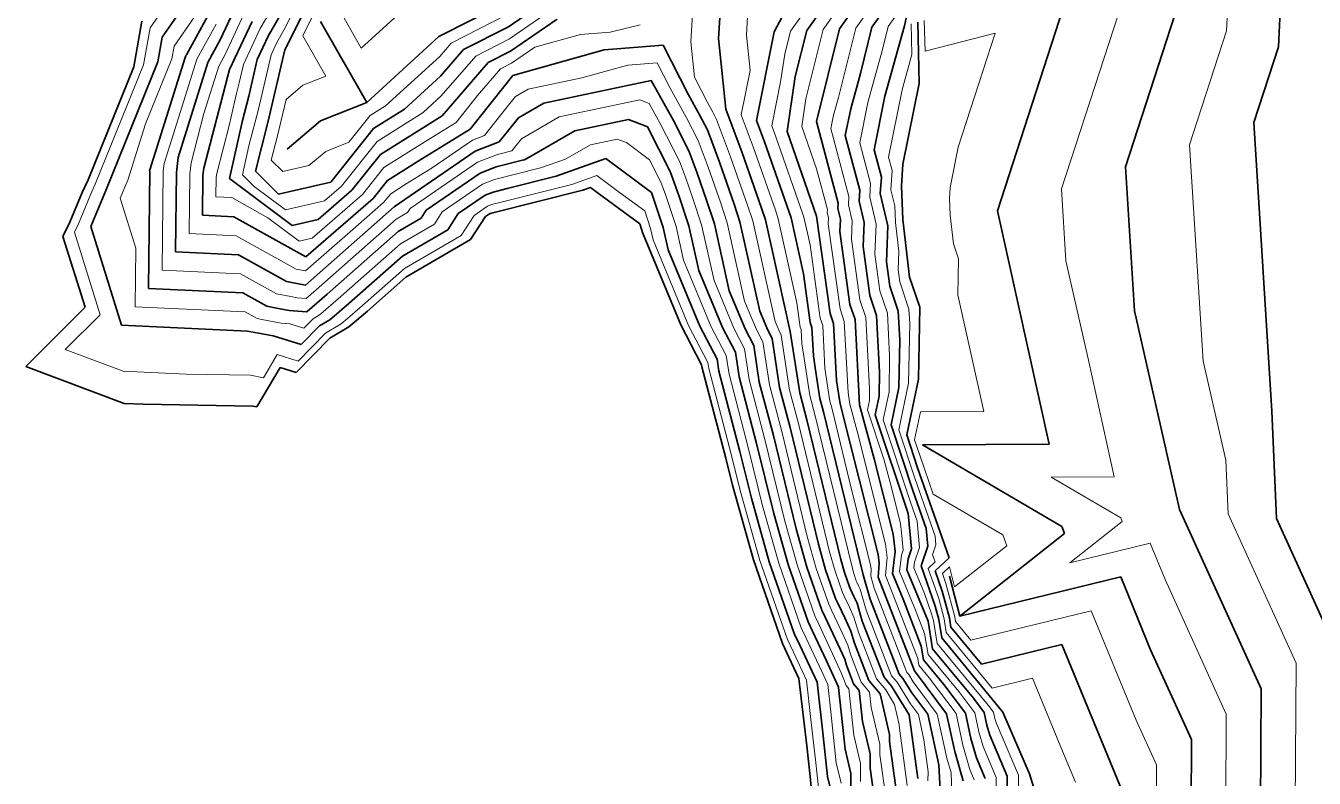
# Model space of a CAD drawing. Header units: millimetres. Extents: x -859836 to 307983, y -308065 to 649894.
# Drawn here: x 111946 to 204576, y -94236 to -40135 of the extents above; entities that cross this region are included whole.
import ezdxf

# ---------------------------------------------------------------- set-up
doc = ezdxf.new("R2010")
doc.units = ezdxf.units.MM
for name, color, linetype, lineweight in [('C-TOPO', 7, 'Continuous', 9), ('C-TOPO-MAJR', 7, 'Continuous', 35), ('C-TOPO-MINR', 7, 'Continuous', 9)]:
    doc.layers.add(name, color=color, linetype=linetype, lineweight=lineweight)

msp = doc.modelspace()

# ---------------------------------------------------------------- linework, layer by layer
at = {"layer": 'C-TOPO', "lineweight": 35}
for p, q in [((119706, -43088), (120297, -39806)), ((116423, -51212), (119706, -43088)), ((116001, -52114), (116423, -51212)), ((152537, -51768), (152000, -51958)), ((153030, -52133), (152537, -51768)), ((115113, -54260), (116001, -52114)), ((152000, -51958), (145513, -53585)), ((156093, -54384), (153030, -52133)), ((145276, -53656), (144986, -53856)), ((145362, -53622), (145276, -53656)), ((145513, -53585), (145362, -53622)), ((114620, -55285), (115113, -54260)), ((144986, -53856), (143929, -55514)), ((156219, -54763), (156093, -54384)), ((116207, -60377), (114620, -55285)), ((143929, -55514), (139272, -58218)), ((156273, -55004), (156219, -54763)), ((159034, -61646), (156273, -55004)), ((139272, -58218), (136524, -60643)), ((111946, -64625), (116207, -60377)), ((136524, -60643), (135754, -61308)), ((135181, -61771), (133817, -62598)), ((135754, -61308), (135181, -61771)), ((160522, -64516), (159034, -61646)), ((133817, -62598), (131380, -65065)), ((119032, -67284), (111946, -64625)), ((130228, -64704), (128551, -67541)), ((131380, -65065), (130228, -64704)), ((160543, -64648), (160522, -64516)), ((162272, -71228), (160543, -64648)), ((120388, -67346), (119032, -67284)), ((128273, -67489), (120388, -67346)), ((128551, -67541), (128273, -67489)), ((162743, -73156), (162272, -71228)), ((164255, -78522), (162743, -73156)), ((166353, -84550), (164255, -78522)), ((166812, -85538), (166353, -84550)), ((167532, -87065), (166812, -85538)), ((168087, -91906), (167532, -87065)), ((168335, -94117), (168087, -91906)), ((168517, -95808), (168335, -94117))]:
    msp.add_line(p, q, dxfattribs=at)
at = {"layer": 'C-TOPO-MAJR'}
for p, q in [((162334, -31107), (161760, -41054)), ((170779, -31078), (165753, -40575)), ((174272, -31798), (168096, -40465)), ((174557, -34577), (170440, -40355)), ((202341, -35133), (201996, -41646)), ((133468, -36064), (130582, -41858)), ((124663, -36765), (121751, -40943)), ((175920, -36493), (175127, -40135)), ((174842, -37356), (172783, -40245)), ((187114, -37071), (181795, -53433)), ((127031, -38803), (125955, -41110)), ((141646, -40918), (146486, -38456)), ((146641, -40204), (148869, -38675)), ((125309, -38937), (123495, -42231)), ((128214, -39821), (126601, -43282)), ((130438, -39052), (129398, -40840)), ((146796, -41952), (150138, -39658)), ((194555, -39359), (191009, -50267)), ((133130, -39836), (136459, -45654)), ((143414, -41846), (146641, -40204)), ((165753, -40575), (164479, -46938)), ((168096, -40465), (167270, -43791)), ((170440, -40355), (168788, -47007)), ((172783, -40245), (171957, -43571)), ((175127, -40135), (173712, -45186)), ((176072, -39879), (176174, -44276)), ((121751, -40943), (121430, -42726)), ((125955, -41110), (125032, -42786)), ((129398, -40840), (128591, -42570)), ((136459, -45654), (141646, -40918)), ((153525, -41862), (157768, -41532)), ((157768, -41532), (159596, -45098)), ((161760, -41054), (162281, -46130)), ((201996, -41646), (200223, -47100)), ((123413, -42411), (120862, -50489)), ((123457, -42301), (123413, -42411)), ((123461, -42280), (123457, -42301)), ((123495, -42231), (123461, -42280)), ((128591, -42570), (127978, -45189)), ((130582, -41858), (129356, -47096)), ((141762, -43759), (143414, -41846)), ((145183, -42773), (146796, -41952)), ((146951, -43700), (153525, -41862)), ((121430, -42726), (117692, -51974)), ((125032, -42786), (122913, -49610)), ((126601, -43282), (124752, -50367)), ((141878, -46600), (145183, -42773)), ((139168, -46127), (141762, -43759)), ((143888, -47577), (146951, -43700)), ((149187, -45694), (156912, -44067)), ((156912, -44067), (158506, -46950)), ((167270, -43791), (166678, -47745)), ((171957, -43571), (171250, -46096)), ((176174, -44276), (175007, -50086)), ((127978, -45189), (127527, -46939)), ((159596, -45098), (160394, -46540)), ((173712, -45186), (172934, -49060)), ((136459, -45654), (133147, -46973)), ((136953, -47527), (139168, -46127)), ((147368, -46746), (149187, -45694)), ((162281, -46130), (163433, -49204)), ((171250, -46096), (170861, -48033)), ((127527, -46939), (126592, -51124)), ((129356, -47096), (128454, -50597)), ((130734, -49003), (133147, -46973)), ((137447, -49400), (141878, -46600)), ((145968, -48477), (147368, -46746)), ((151422, -47688), (155284, -46875)), ((155284, -46875), (156606, -47382)), ((158506, -46950), (159612, -49125)), ((160394, -46540), (160946, -47628)), ((164479, -46938), (165055, -48474)), ((168788, -47007), (170354, -52884)), ((200223, -47100), (201526, -67848)), ((133876, -51374), (136953, -47527)), ((140157, -49873), (143888, -47577)), ((147849, -49755), (151422, -47688)), ((156606, -47382), (156645, -47411)), ((156645, -47411), (158277, -50623)), ((160946, -47628), (161810, -49933)), ((166678, -47745), (168803, -53817)), ((170861, -48033), (171905, -51952)), ((144248, -49156), (145968, -48477)), ((165055, -48474), (166826, -53534)), ((172934, -49060), (173456, -51019)), ((122913, -49610), (122782, -50687)), ((135396, -51964), (137447, -49400)), ((137942, -51272), (140157, -49873)), ((138436, -53145), (144248, -49156)), ((145756, -50283), (147765, -49781)), ((147765, -49781), (147807, -49770)), ((147807, -49770), (147849, -49755)), ((150073, -50953), (153657, -49682)), ((153657, -49682), (156943, -52121)), ((159612, -49125), (160188, -50662)), ((161810, -49933), (162873, -52969)), ((163433, -49204), (164850, -53251)), ((120876, -50604), (120775, -59030)), ((120862, -50489), (120850, -50520)), ((120850, -50520), (120876, -50604)), ((122782, -50687), (122714, -56395)), ((124687, -50906), (124653, -53759)), ((124752, -50367), (124687, -50906)), ((128454, -50597), (130126, -52245)), ((140734, -53394), (144609, -50735)), ((144609, -50735), (145756, -50283)), ((158277, -50623), (158565, -51392)), ((160188, -50662), (160896, -52686)), ((175007, -50086), (174909, -51656)), ((191009, -50267), (191660, -60641)), ((126592, -51124), (131104, -54495)), ((130126, -52245), (133876, -51374)), ((136916, -52555), (137942, -51272)), ((145543, -52088), (146548, -51837)), ((146548, -51837), (150073, -50953)), ((158565, -51392), (158919, -52403)), ((173456, -51019), (173382, -52196)), ((174909, -51656), (174994, -54059)), ((117692, -51974), (116622, -54559)), ((132082, -56746), (136916, -52555)), ((132979, -54060), (135396, -51964)), ((143032, -53644), (144970, -52314)), ((144970, -52314), (145543, -52088)), ((156943, -52121), (157781, -54646)), ((158919, -52403), (159618, -54508)), ((160896, -52686), (161455, -54369)), ((171905, -51952), (171856, -52737)), ((171856, -52737), (172222, -54283)), ((173382, -52196), (173932, -54515)), ((132045, -58786), (138436, -53145)), ((140363, -53976), (140734, -53394)), ((142291, -54808), (143032, -53644)), ((162873, -52969), (163292, -54231)), ((164850, -53251), (165129, -54093)), ((166826, -53534), (166966, -53955)), ((170354, -52884), (170329, -53277)), ((170329, -53277), (170512, -54050)), ((181795, -53433), (185510, -70220)), ((116622, -54559), (118836, -61665)), ((124653, -53759), (126913, -53864)), ((126913, -53864), (132082, -56746)), ((131104, -54495), (132979, -54060)), ((138729, -54925), (140363, -53976)), ((157781, -54646), (158137, -56252)), ((159618, -54508), (160331, -57721)), ((161455, -54369), (162525, -59189)), ((163292, -54231), (164719, -60658)), ((165129, -54093), (166912, -62126)), ((166966, -53955), (167858, -57972)), ((168803, -53817), (169771, -60823)), ((170512, -54050), (170474, -54917)), ((172222, -54283), (172146, -56017)), ((173932, -54515), (173817, -57117)), ((174994, -54059), (175488, -58217)), ((133616, -59438), (138729, -54925)), ((139023, -56705), (142291, -54808)), ((170474, -54917), (171200, -60172)), ((122714, -56395), (127234, -56604)), ((158137, -56252), (160415, -61731)), ((172146, -56017), (172630, -59520)), ((127234, -56604), (130680, -58525)), ((135188, -60089), (139023, -56705)), ((173817, -57117), (174059, -58868)), ((160331, -57721), (162039, -61830)), ((167858, -57972), (168342, -61475)), ((175488, -58217), (176214, -60370)), ((120775, -59030), (127555, -59344)), ((130680, -58525), (132045, -58786)), ((162525, -59189), (163664, -61929)), ((174059, -58868), (174663, -60663)), ((127555, -59344), (129279, -60304)), ((132183, -60675), (133616, -59438)), ((134113, -61017), (135188, -60089)), ((171200, -60172), (171563, -61248)), ((172630, -59520), (173113, -60956)), ((129279, -60304), (129961, -60435)), ((129961, -60435), (130889, -60608)), ((130889, -60608), (132131, -60691)), ((132131, -60691), (132155, -60699)), ((132155, -60699), (132170, -60683)), ((132170, -60683), (132179, -60678)), ((132179, -60678), (132183, -60675)), ((133802, -61269), (134113, -61017)), ((164719, -60658), (165288, -62028)), ((169771, -60823), (170013, -61541)), ((173113, -60956), (173332, -65043)), ((174663, -60663), (174773, -62706)), ((176214, -60370), (176123, -65532)), ((191660, -60641), (194897, -74908)), ((118836, -61665), (127877, -62083)), ((131736, -63059), (133060, -61718)), ((133060, -61718), (133802, -61269)), ((160415, -61731), (161642, -64097)), ((162039, -61830), (162960, -63605)), ((163664, -61929), (164277, -63112)), ((165288, -62028), (165595, -62619)), ((168342, -61475), (168463, -61834)), ((168463, -61834), (168572, -63877)), ((170013, -61541), (170231, -65628)), ((171563, -61248), (171891, -67379)), ((127877, -62083), (129733, -62431)), ((129733, -62431), (131736, -63059)), ((165595, -62619), (166132, -66146)), ((166912, -62126), (167584, -66535)), ((174773, -62706), (174712, -66148)), ((162960, -63605), (163229, -65368)), ((164277, -63112), (164680, -65757)), ((168572, -63877), (168700, -64720)), ((161642, -64097), (161777, -64979)), ((168700, -64720), (169036, -66924)), ((161777, -64979), (163292, -70742)), ((163229, -65368), (164491, -70171)), ((164680, -65757), (165691, -69599)), ((170231, -65628), (170488, -67313)), ((173332, -65043), (173302, -66763)), ((176123, -65532), (175280, -69541)), ((166132, -66146), (166890, -69027)), ((167584, -66535), (168089, -68456)), ((174712, -66148), (174151, -68820)), ((169036, -66924), (169289, -67884)), ((170488, -67313), (173225, -78150)), ((171891, -67379), (172931, -71260)), ((173302, -66763), (173021, -68099)), ((168089, -68456), (170542, -78517)), ((169289, -67884), (172150, -79622)), ((173021, -68099), (175375, -75207)), ((201526, -67848), (201864, -75554)), ((166890, -69027), (168934, -77412)), ((174151, -68820), (175720, -73559)), ((164491, -70171), (165717, -75201)), ((165691, -69599), (167326, -76306)), ((175280, -69541), (176065, -71910)), ((185510, -70220), (176410, -70261)), ((176410, -70261), (186433, -76134)), ((163292, -70742), (164109, -74096)), ((172931, -71260), (174300, -76679)), ((176065, -71910), (177969, -77361)), ((164109, -74096), (165402, -78682)), ((175720, -73559), (176672, -76284)), ((194897, -74908), (200762, -87797)), ((165717, -75201), (166751, -78870)), ((175375, -75207), (175619, -77743)), ((201864, -75554), (205774, -84147)), ((167326, -76306), (168101, -79058)), ((174300, -76679), (174443, -77934)), ((176672, -76284), (176794, -77552)), ((186618, -76650), (179110, -82577)), ((186433, -76134), (186618, -76650)), ((168934, -77412), (169451, -79246)), ((175619, -77743), (175378, -78452)), ((176794, -77552), (176314, -78970)), ((177969, -77361), (178339, -78391)), ((165402, -78682), (167195, -83834)), ((170542, -78517), (170800, -79434)), ((173225, -78150), (173297, -78778)), ((174443, -77934), (174257, -79513)), ((175378, -78452), (175285, -79242)), ((178339, -78391), (177331, -79334)), ((166751, -78870), (168186, -82991)), ((168101, -79058), (169177, -82149)), ((169451, -79246), (170168, -81307)), ((170800, -79434), (171159, -80464)), ((172150, -79622), (172658, -81368)), ((173297, -78778), (173229, -79785)), ((174257, -79513), (175019, -81369)), ((175285, -79242), (176810, -82952)), ((176314, -78970), (177323, -81867)), ((177331, -79334), (177836, -80782)), ((171159, -80464), (171237, -80633)), ((173229, -79785), (175832, -86511)), ((179110, -82577), (178349, -79697)), ((179110, -82577), (190665, -79764)), ((190665, -79764), (192817, -85003)), ((170168, -81307), (170325, -81645)), ((171237, -80633), (171488, -81165)), ((171488, -81165), (171707, -81643)), ((172658, -81368), (174740, -86746)), ((175019, -81369), (176321, -84732)), ((177836, -80782), (178344, -82702)), ((169177, -82149), (169413, -82656)), ((170325, -81645), (170826, -82707)), ((171707, -81643), (172088, -82951)), ((177323, -81867), (177577, -82827)), ((168186, -82991), (168500, -83667)), ((169413, -82656), (170164, -84249)), ((170826, -82707), (171264, -83664)), ((172088, -82951), (173647, -86981)), ((176810, -82952), (177143, -84938)), ((177577, -82827), (177799, -84151)), ((178344, -82702), (178455, -83364)), ((178455, -83364), (180656, -86027)), ((167195, -83834), (167588, -84679)), ((168500, -83667), (169502, -85792)), ((170164, -84249), (170821, -85685)), ((171264, -83664), (171517, -84535)), ((177799, -84151), (182201, -89477)), ((167588, -84679), (168840, -87334)), ((171517, -84535), (172555, -87215)), ((176321, -84732), (176488, -85724)), ((177143, -84938), (180078, -88489)), ((180656, -86027), (186433, -84621)), ((186433, -84621), (190738, -95098)), ((192817, -85003), (195750, -91448)), ((169502, -85792), (170365, -87678)), ((170821, -85685), (170947, -86118)), ((170947, -86118), (171462, -87450)), ((176488, -85724), (177955, -87500)), ((173647, -86981), (174185, -87614)), ((174740, -86746), (175008, -87063)), ((175008, -87063), (175639, -88096)), ((175832, -86511), (178148, -89600)), ((168840, -87334), (169270, -91179)), ((170365, -87678), (170370, -87724)), ((170370, -87724), (170844, -92136)), ((171462, -87450), (171863, -87922)), ((171863, -87922), (172103, -90151)), ((172555, -87215), (173361, -88166)), ((174185, -87614), (175446, -89682)), ((177955, -87500), (179499, -89559)), ((200762, -87797), (200689, -98908)), ((173361, -88166), (174050, -91083)), ((175639, -88096), (176797, -89641)), ((180078, -88489), (180850, -89518)), ((175446, -89682), (176073, -94267)), ((176797, -89641), (177593, -93269)), ((178148, -89600), (178745, -92321)), ((179499, -89559), (179897, -91373)), ((180850, -89518), (181049, -90425)), ((182201, -89477), (184099, -93932)), ((172103, -90151), (172654, -92485)), ((181049, -90425), (181246, -91129)), ((169270, -91179), (169586, -94121)), ((174050, -91083), (174052, -91597)), ((174052, -91597), (174554, -95265)), ((179897, -91373), (180291, -92780)), ((181246, -91129), (182512, -94099)), ((195750, -91448), (195714, -97003)), ((170844, -92136), (171258, -93886)), ((172654, -92485), (172658, -93512)), ((178745, -92321), (179336, -94432)), ((172658, -93512), (173034, -96263)), ((177593, -93269), (177725, -96029)), ((180291, -92780), (180924, -94265)), ((169586, -94121), (169862, -95288)), ((171258, -93886), (171264, -95427)), ((182512, -94099), (182478, -103096)), ((184099, -93932), (186859, -102755))]:
    msp.add_line(p, q, dxfattribs=at)
at = {"layer": 'C-TOPO-MINR'}
for p, q in [((174415, -33187), (169268, -40410)), ((132915, -35627), (130510, -40455)), ((164043, -35841), (163757, -40815)), ((174699, -35966), (171612, -40300)), ((198534, -35618), (198276, -40503)), ((123444, -36619), (120895, -40274)), ((134020, -36501), (131856, -40847)), ((160051, -36319), (159764, -41293)), ((170012, -36187), (166924, -40520)), ((130366, -37649), (128806, -40330)), ((134405, -38824), (136069, -41734)), ((174984, -38745), (173955, -40190)), ((190835, -38215), (186402, -51850)), ((124079, -39498), (122606, -41611)), ((127622, -39312), (126278, -42196)), ((136069, -41734), (138663, -39366)), ((142530, -41382), (146564, -39330)), ((146719, -41078), (149503, -39167)), ((176545, -39752), (176596, -41950)), ((120895, -40274), (120416, -42939)), ((125632, -40023), (124247, -42538)), ((128806, -40330), (127596, -42926)), ((130510, -40455), (129990, -41349)), ((151831, -40760), (153953, -40595)), ((153953, -40595), (156117, -40078)), ((166924, -40520), (166511, -42183)), ((169268, -40410), (168029, -45399)), ((171612, -40300), (170372, -45289)), ((173955, -40190), (173542, -41853)), ((175600, -40007), (175651, -42205)), ((176596, -41950), (181644, -40673)), ((181644, -40673), (178985, -48854)), ((198276, -40503), (195616, -48684)), ((122606, -41611), (122443, -42514)), ((129990, -41349), (129586, -42214)), ((131856, -40847), (133520, -43756)), ((141704, -42339), (142530, -41382)), ((144299, -42309), (146719, -41078)), ((146874, -42826), (148544, -41679)), ((148544, -41679), (151831, -40760)), ((159764, -41293), (160025, -43831)), ((163757, -40815), (164017, -43353)), ((122443, -42514), (120552, -47192)), ((124247, -42538), (123200, -45909)), ((126278, -42196), (125816, -43034)), ((129586, -42214), (128667, -46142)), ((137813, -45891), (141704, -42339)), ((141820, -45180), (144299, -42309)), ((166511, -42183), (166215, -44160)), ((173542, -41853), (172481, -45641)), ((175651, -42205), (174943, -44731)), ((120416, -42939), (116945, -51526)), ((125816, -43034), (124757, -46446)), ((127596, -42926), (127290, -44235)), ((144415, -45150), (146067, -43236)), ((146067, -43236), (146874, -42826)), ((151932, -43883), (155218, -42965)), ((155218, -42965), (157340, -42799)), ((157340, -42799), (158254, -44583)), ((164017, -43353), (163380, -46534)), ((127290, -44235), (127064, -45110)), ((131864, -44416), (130658, -45431)), ((133520, -43756), (131864, -44416)), ((148069, -44697), (151932, -43883)), ((160025, -43831), (160939, -45614)), ((166215, -44160), (165578, -47341)), ((127064, -45110), (126596, -47203)), ((140523, -46364), (141820, -45180)), ((142883, -47089), (144415, -45150)), ((146460, -46089), (147160, -45223)), ((147160, -45223), (148069, -44697)), ((158254, -44583), (159450, -46745)), ((170372, -45289), (170019, -46552)), ((174943, -44731), (173970, -49573)), ((123200, -45909), (121894, -50046)), ((128667, -46142), (127991, -48768)), ((130658, -45431), (130045, -48050)), ((136706, -46590), (137813, -45891)), ((144928, -48027), (146460, -46089)), ((150304, -46691), (156098, -45471)), ((156098, -45471), (156775, -45731)), ((156775, -45731), (157563, -47155)), ((160939, -45614), (161337, -46335)), ((168029, -45399), (167733, -47376)), ((172481, -45641), (171897, -48547)), ((120552, -47192), (119277, -51231)), ((124757, -46446), (123832, -49988)), ((126596, -47203), (125672, -50746)), ((135167, -48514), (136706, -46590)), ((137200, -48463), (140523, -46364)), ((141017, -48236), (142883, -47089)), ((147576, -48269), (150304, -46691)), ((157563, -47155), (158945, -49874)), ((159450, -46745), (160279, -48377)), ((161337, -46335), (161614, -46879)), ((161614, -46879), (162621, -49568)), ((163380, -46534), (164244, -48839)), ((170019, -46552), (169824, -47520)), ((130045, -48050), (129594, -49800)), ((144068, -48366), (144928, -48027)), ((165578, -47341), (165866, -48110)), ((165866, -48110), (167815, -53675)), ((167733, -47376), (168795, -50412)), ((169824, -47520), (171129, -52418)), ((127991, -48768), (127523, -50861)), ((133511, -49174), (135167, -48514)), ((134636, -51669), (137200, -48463)), ((137695, -50336), (141017, -48236)), ((141162, -50361), (144068, -48366)), ((146885, -49124), (147576, -48269)), ((150753, -49719), (152539, -48685)), ((152539, -48685), (154471, -48278)), ((154471, -48278), (155132, -48532)), ((155132, -48532), (156794, -49766)), ((160279, -48377), (160999, -50298)), ((164244, -48839), (165838, -53393)), ((171897, -48547), (172680, -51485)), ((178985, -48854), (178401, -51760)), ((195616, -48684), (196593, -64244)), ((123832, -49988), (123735, -50797)), ((129594, -49800), (130430, -50624)), ((132305, -50189), (133511, -49174)), ((139585, -53270), (144429, -49946)), ((144429, -49946), (145862, -49380)), ((145862, -49380), (146885, -49124)), ((148940, -50361), (150753, -49719)), ((156794, -49766), (157610, -51372)), ((158945, -49874), (159377, -51027)), ((162621, -49568), (163861, -53110)), ((173970, -49573), (174231, -50553)), ((121830, -50578), (121745, -57712)), ((121894, -50046), (121830, -50578)), ((123735, -50797), (123683, -55077)), ((125672, -50746), (125640, -51015)), ((127523, -50861), (128359, -51685)), ((130430, -50624), (132305, -50189)), ((136156, -52259), (137695, -50336)), ((139296, -51509), (141162, -50361)), ((145649, -51185), (147157, -50809)), ((147157, -50809), (148940, -50361)), ((151207, -51544), (152998, -50909)), ((152998, -50909), (154641, -52128)), ((160999, -50298), (161885, -52827)), ((168795, -50412), (169578, -53350)), ((174231, -50553), (174146, -51926)), ((116945, -51526), (116697, -52056)), ((119277, -51231), (118736, -52540)), ((125640, -51015), (125622, -52442)), ((128359, -51685), (130615, -53370)), ((133428, -52717), (134636, -51669)), ((138189, -52209), (139296, -51509)), ((141883, -53519), (144789, -51525)), ((144789, -51525), (145649, -51185)), ((145939, -52865), (151207, -51544)), ((157610, -51372), (157754, -51756)), ((157754, -51756), (157931, -52262)), ((159377, -51027), (159908, -52545)), ((172680, -51485), (172619, -52467)), ((178401, -51760), (178352, -52545)), ((186402, -51850), (186727, -57037)), ((116697, -52056), (115734, -54383)), ((118736, -52540), (119856, -56135)), ((125622, -52442), (126752, -52494)), ((126752, -52494), (129337, -53935)), ((130615, -53370), (133428, -52717)), ((132531, -55403), (136156, -52259)), ((137676, -52850), (138189, -52209)), ((154641, -52128), (156443, -53452)), ((157931, -52262), (158699, -54577)), ((159908, -52545), (160536, -54439)), ((171129, -52418), (171093, -53007)), ((172619, -52467), (173077, -54399)), ((174146, -51926), (174420, -53086)), ((178352, -52545), (178394, -53746)), ((135259, -54945), (137676, -52850)), ((138583, -54035), (139400, -53561)), ((139400, -53561), (139585, -53270)), ((141327, -54392), (141883, -53519)), ((144181, -53768), (145150, -53104)), ((145150, -53104), (145437, -52991)), ((145437, -52991), (145939, -52865)), ((156443, -53452), (156862, -54715)), ((161885, -52827), (162373, -54300)), ((163861, -53110), (164210, -54162)), ((165838, -53393), (166047, -54024)), ((167815, -53675), (167884, -53886)), ((169578, -53350), (169566, -53547)), ((169566, -53547), (169658, -53933)), ((171093, -53007), (171367, -54166)), ((174420, -53086), (174463, -54287)), ((115734, -54383), (115445, -54986)), ((129337, -53935), (131593, -55620)), ((132831, -59112), (138583, -54035)), ((138876, -55815), (141327, -54392)), ((143255, -55223), (144181, -53768)), ((158699, -54577), (159234, -56987)), ((160536, -54439), (161428, -58455)), ((162373, -54300), (163622, -59924)), ((164210, -54162), (165815, -61392)), ((166047, -54024), (167385, -60049)), ((167884, -53886), (168330, -55894)), ((169658, -53933), (169639, -54367)), ((169639, -54367), (170486, -60497)), ((171367, -54166), (171310, -55467)), ((173077, -54399), (172981, -56567)), ((174463, -54287), (174710, -56366)), ((178394, -53746), (178641, -55825)), ((115445, -54986), (117289, -60907)), ((123683, -55077), (127074, -55234)), ((127074, -55234), (131381, -57635)), ((131593, -55620), (132531, -55403)), ((132064, -57766), (135259, -54945)), ((139170, -57595), (143255, -55223)), ((156862, -54715), (157040, -55518)), ((157040, -55518), (159603, -61681)), ((171310, -55467), (171915, -59846)), ((119856, -56135), (119806, -60347)), ((134402, -59763), (138876, -55815)), ((168330, -55894), (169056, -61149)), ((174710, -56366), (174653, -57667)), ((178641, -55825), (179004, -56902)), ((159234, -56987), (161227, -61780)), ((172981, -56567), (173344, -59194)), ((179004, -56902), (178959, -59483)), ((186727, -57037), (188346, -64171)), ((121745, -57712), (127395, -57974)), ((127395, -57974), (129979, -59414)), ((131381, -57635), (132064, -57766)), ((135974, -60415), (139170, -57595)), ((174653, -57667), (174774, -58543)), ((132103, -59740), (132831, -59112)), ((161428, -58455), (162851, -61879)), ((173344, -59194), (173888, -60809)), ((174774, -58543), (175439, -60517)), ((129979, -59414), (131003, -59610)), ((131003, -59610), (131467, -59697)), ((131467, -59697), (132103, -59740)), ((133148, -60846), (134402, -59763)), ((163622, -59924), (164476, -61978)), ((167385, -60049), (167627, -61801)), ((171915, -59846), (172338, -61102)), ((178959, -59483), (180817, -67876)), ((117289, -60907), (114783, -63406)), ((119806, -60347), (127716, -60713)), ((127716, -60713), (128578, -61194)), ((132615, -61200), (132991, -60973)), ((132991, -60973), (133148, -60846)), ((135078, -61188), (135974, -60415)), ((170486, -60497), (170788, -61395)), ((172338, -61102), (172611, -66211)), ((173888, -60809), (174052, -63875)), ((175439, -60517), (175493, -61538)), ((128578, -61194), (128919, -61259)), ((128919, -61259), (130311, -61520)), ((130311, -61520), (130932, -61561)), ((130932, -61561), (131945, -61879)), ((131945, -61879), (132615, -61200)), ((133505, -62235), (134613, -61564)), ((134613, -61564), (135078, -61188)), ((159603, -61681), (160984, -64344)), ((161227, -61780), (162301, -63851)), ((162851, -61879), (163619, -63358)), ((164476, -61978), (164936, -62866)), ((165815, -61392), (166100, -62077)), ((167627, -61801), (167687, -61980)), ((167687, -61980), (167742, -63002)), ((169056, -61149), (169238, -61687)), ((169238, -61687), (169402, -64753)), ((170788, -61395), (171061, -66503)), ((175493, -61538), (175418, -65840)), ((131526, -64239), (133505, -62235)), ((164936, -62866), (165406, -65951)), ((166100, -62077), (166254, -62373)), ((166254, -62373), (166858, -66340)), ((114783, -63406), (118951, -64970)), ((129038, -65437), (130024, -63768)), ((130024, -63768), (131526, -64239)), ((162301, -63851), (162503, -65174)), ((163619, -63358), (163954, -65563)), ((167742, -63002), (167806, -63423)), ((167806, -63423), (168310, -66729)), ((174052, -63875), (174007, -66455)), ((160984, -64344), (161051, -64785)), ((161051, -64785), (162692, -71028)), ((169402, -64753), (169594, -66016)), ((188346, -64171), (190203, -72564)), ((196593, -64244), (198211, -71378)), ((118951, -64970), (123472, -65179)), ((123472, -65179), (128110, -65263)), ((128110, -65263), (129038, -65437)), ((162503, -65174), (163892, -70456)), ((163954, -65563), (165091, -69885)), ((165406, -65951), (166290, -69313)), ((166858, -66340), (167490, -68742)), ((169594, -66016), (169762, -67118)), ((171061, -66503), (171189, -67346)), ((172611, -66211), (172596, -67071)), ((174007, -66455), (173586, -68460)), ((175418, -65840), (174716, -69180)), ((168310, -66729), (168689, -68170)), ((169762, -67118), (169888, -67599)), ((169888, -67599), (171319, -73467)), ((171189, -67346), (171710, -69286)), ((172596, -67071), (172456, -67739)), ((168689, -68170), (171346, -79070)), ((172456, -67739), (173633, -71293)), ((173586, -68460), (175547, -74383)), ((176267, -67897), (175845, -69901)), ((180817, -67876), (176267, -67897)), ((166290, -69313), (168130, -76859)), ((167490, -68742), (169738, -77964)), ((171710, -69286), (173762, -77415)), ((174716, -69180), (175892, -72734)), ((165091, -69885), (166521, -75754)), ((175845, -69901), (176238, -71086)), ((162692, -71028), (163305, -73543)), ((163892, -70456), (164913, -74648)), ((173633, -71293), (174153, -73234)), ((176238, -71086), (177190, -73811)), ((198211, -71378), (198380, -75231)), ((175892, -72734), (177320, -76822)), ((190203, -72564), (185654, -72585)), ((185654, -72585), (190665, -75521)), ((163305, -73543), (164727, -78588)), ((171319, -73467), (172687, -78886)), ((174153, -73234), (174837, -75943)), ((177190, -73811), (182201, -76747)), ((164913, -74648), (166077, -78776)), ((175547, -74383), (176023, -75746)), ((166521, -75754), (167426, -78964)), ((174837, -75943), (174909, -76570)), ((176023, -75746), (176206, -77647)), ((190757, -75779), (187004, -78742)), ((190665, -75521), (190757, -75779)), ((198380, -75231), (203268, -85972)), ((168130, -76859), (168776, -79152)), ((174909, -76570), (175031, -77838)), ((177320, -76822), (177381, -77456)), ((182201, -76747), (182478, -77520)), ((173762, -77415), (173870, -78356)), ((176206, -77647), (175846, -78711)), ((177381, -77456), (177141, -78165)), ((182478, -77520), (178725, -80484)), ((187004, -78742), (192781, -77336)), ((192781, -77336), (193857, -79955)), ((164727, -78588), (166700, -84255)), ((169738, -77964), (170125, -79340)), ((173870, -78356), (173836, -78859)), ((174911, -78193), (174771, -79378)), ((175031, -77838), (174911, -78193)), ((175846, -78711), (175799, -79106)), ((177326, -78681), (176822, -79152)), ((177141, -78165), (177326, -78681)), ((166077, -78776), (167691, -83412)), ((167426, -78964), (168682, -82570)), ((168776, -79152), (169673, -81728)), ((170125, -79340), (170663, -80886)), ((171346, -79070), (171475, -79528)), ((171475, -79528), (171654, -80043)), ((172687, -78886), (172723, -79200)), ((172723, -79200), (172689, -79704)), ((173836, -78859), (173743, -79649)), ((173743, -79649), (174124, -80577)), ((174771, -79378), (175914, -82161)), ((175799, -79106), (176562, -80961)), ((176822, -79152), (177579, -81325)), ((178344, -79044), (177840, -79515)), ((177840, -79515), (178092, -80240)), ((178725, -80484), (178344, -79044)), ((171654, -80043), (171694, -80128)), ((171694, -80128), (171819, -80393)), ((171819, -80393), (171928, -80633)), ((172689, -79704), (172943, -80577)), ((172943, -80577), (175286, -86629)), ((174124, -80577), (176076, -85622)), ((178092, -80240), (178727, -82640)), ((193857, -79955), (198256, -89622)), ((170663, -80886), (170781, -81139)), ((170781, -81139), (171157, -81936)), ((171928, -80633), (172373, -82160)), ((176562, -80961), (177066, -82410)), ((177579, -81325), (177960, -82765)), ((169673, -81728), (169869, -82150)), ((169869, -82150), (170495, -83478)), ((171157, -81936), (171485, -82654)), ((172373, -82160), (174193, -86863)), ((175914, -82161), (176565, -83842)), ((177066, -82410), (177193, -82890)), ((179883, -84302), (188549, -82193)), ((188549, -82193), (191778, -90050)), ((168682, -82570), (168956, -83162)), ((168956, -83162), (169833, -85020)), ((171485, -82654), (171802, -83743)), ((177193, -82890), (177471, -84544)), ((177960, -82765), (178127, -83757)), ((178727, -82640), (178783, -82970)), ((178783, -82970), (179883, -84302)), ((166700, -84255), (167132, -85184)), ((167691, -83412), (168044, -84173)), ((168044, -84173), (169171, -86563)), ((170495, -83478), (171042, -84675)), ((171802, -83743), (173101, -87098)), ((176565, -83842), (176816, -85331)), ((178127, -83757), (181428, -87752)), ((167132, -85184), (168071, -87176)), ((169833, -85020), (170599, -86696)), ((171042, -84675), (171232, -85326)), ((177471, -84544), (181140, -88983)), ((171232, -85326), (172009, -87333)), ((176076, -85622), (176160, -86118)), ((176160, -86118), (176894, -87006)), ((176816, -85331), (179017, -87994)), ((203268, -85972), (203177, -99860)), ((169171, -86563), (169602, -87506)), ((170599, -86696), (170662, -86909)), ((170662, -86909), (170916, -87567)), ((174193, -86863), (174596, -87338)), ((175286, -86629), (175420, -86787)), ((175420, -86787), (175736, -87304)), ((176894, -87006), (178824, -89579)), ((181428, -87752), (184317, -87049)), ((184317, -87049), (186470, -92287)), ((168071, -87176), (168397, -90023)), ((169602, -87506), (169820, -89451)), ((170916, -87567), (171114, -87801)), ((171114, -87801), (171473, -91143)), ((172009, -87333), (172612, -88044)), ((173101, -87098), (173773, -87890)), ((173773, -87890), (174403, -88924)), ((174596, -87338), (175543, -88889)), ((175736, -87304), (177473, -89620)), ((179017, -87994), (180175, -89538)), ((172612, -88044), (172732, -89158)), ((174403, -88924), (174748, -90382)), ((175543, -88889), (176122, -89661)), ((169820, -89451), (170215, -93128)), ((172732, -89158), (173352, -91784)), ((176122, -89661), (176519, -91475)), ((177473, -89620), (178169, -92795)), ((178824, -89579), (179321, -91847)), ((180175, -89538), (180473, -90899)), ((181140, -88983), (181526, -89498)), ((181526, -89498), (181625, -89951)), ((198256, -89622), (198201, -97955)), ((168397, -90023), (168720, -92907)), ((174748, -90382), (174749, -90639)), ((174749, -90639), (175313, -94766)), ((181625, -89951), (181724, -90303)), ((181724, -90303), (183305, -94015)), ((191778, -90050), (193244, -93273)), ((171473, -91143), (171956, -93186)), ((176519, -91475), (176833, -93768)), ((180473, -90899), (180769, -91955)), ((173352, -91784), (173355, -92554)), ((173355, -92554), (173794, -95764)), ((179321, -91847), (179814, -93606)), ((180769, -91955), (181718, -94182)), ((186470, -92287), (187419, -94515)), ((168720, -92907), (168957, -95113)), ((170215, -93128), (170560, -94587)), ((171956, -93186), (171961, -94469)), ((178169, -92795), (178464, -93850)), ((193244, -93273), (193226, -96050)), ((176833, -93768), (176803, -94413)), ((178464, -93850), (178530, -95230)), ((179814, -93606), (180130, -94349)), ((181718, -94182), (181693, -100930)), ((183305, -94015), (183289, -98514))]:
    msp.add_line(p, q, dxfattribs=at)

doc.saveas('drawing.dxf')
